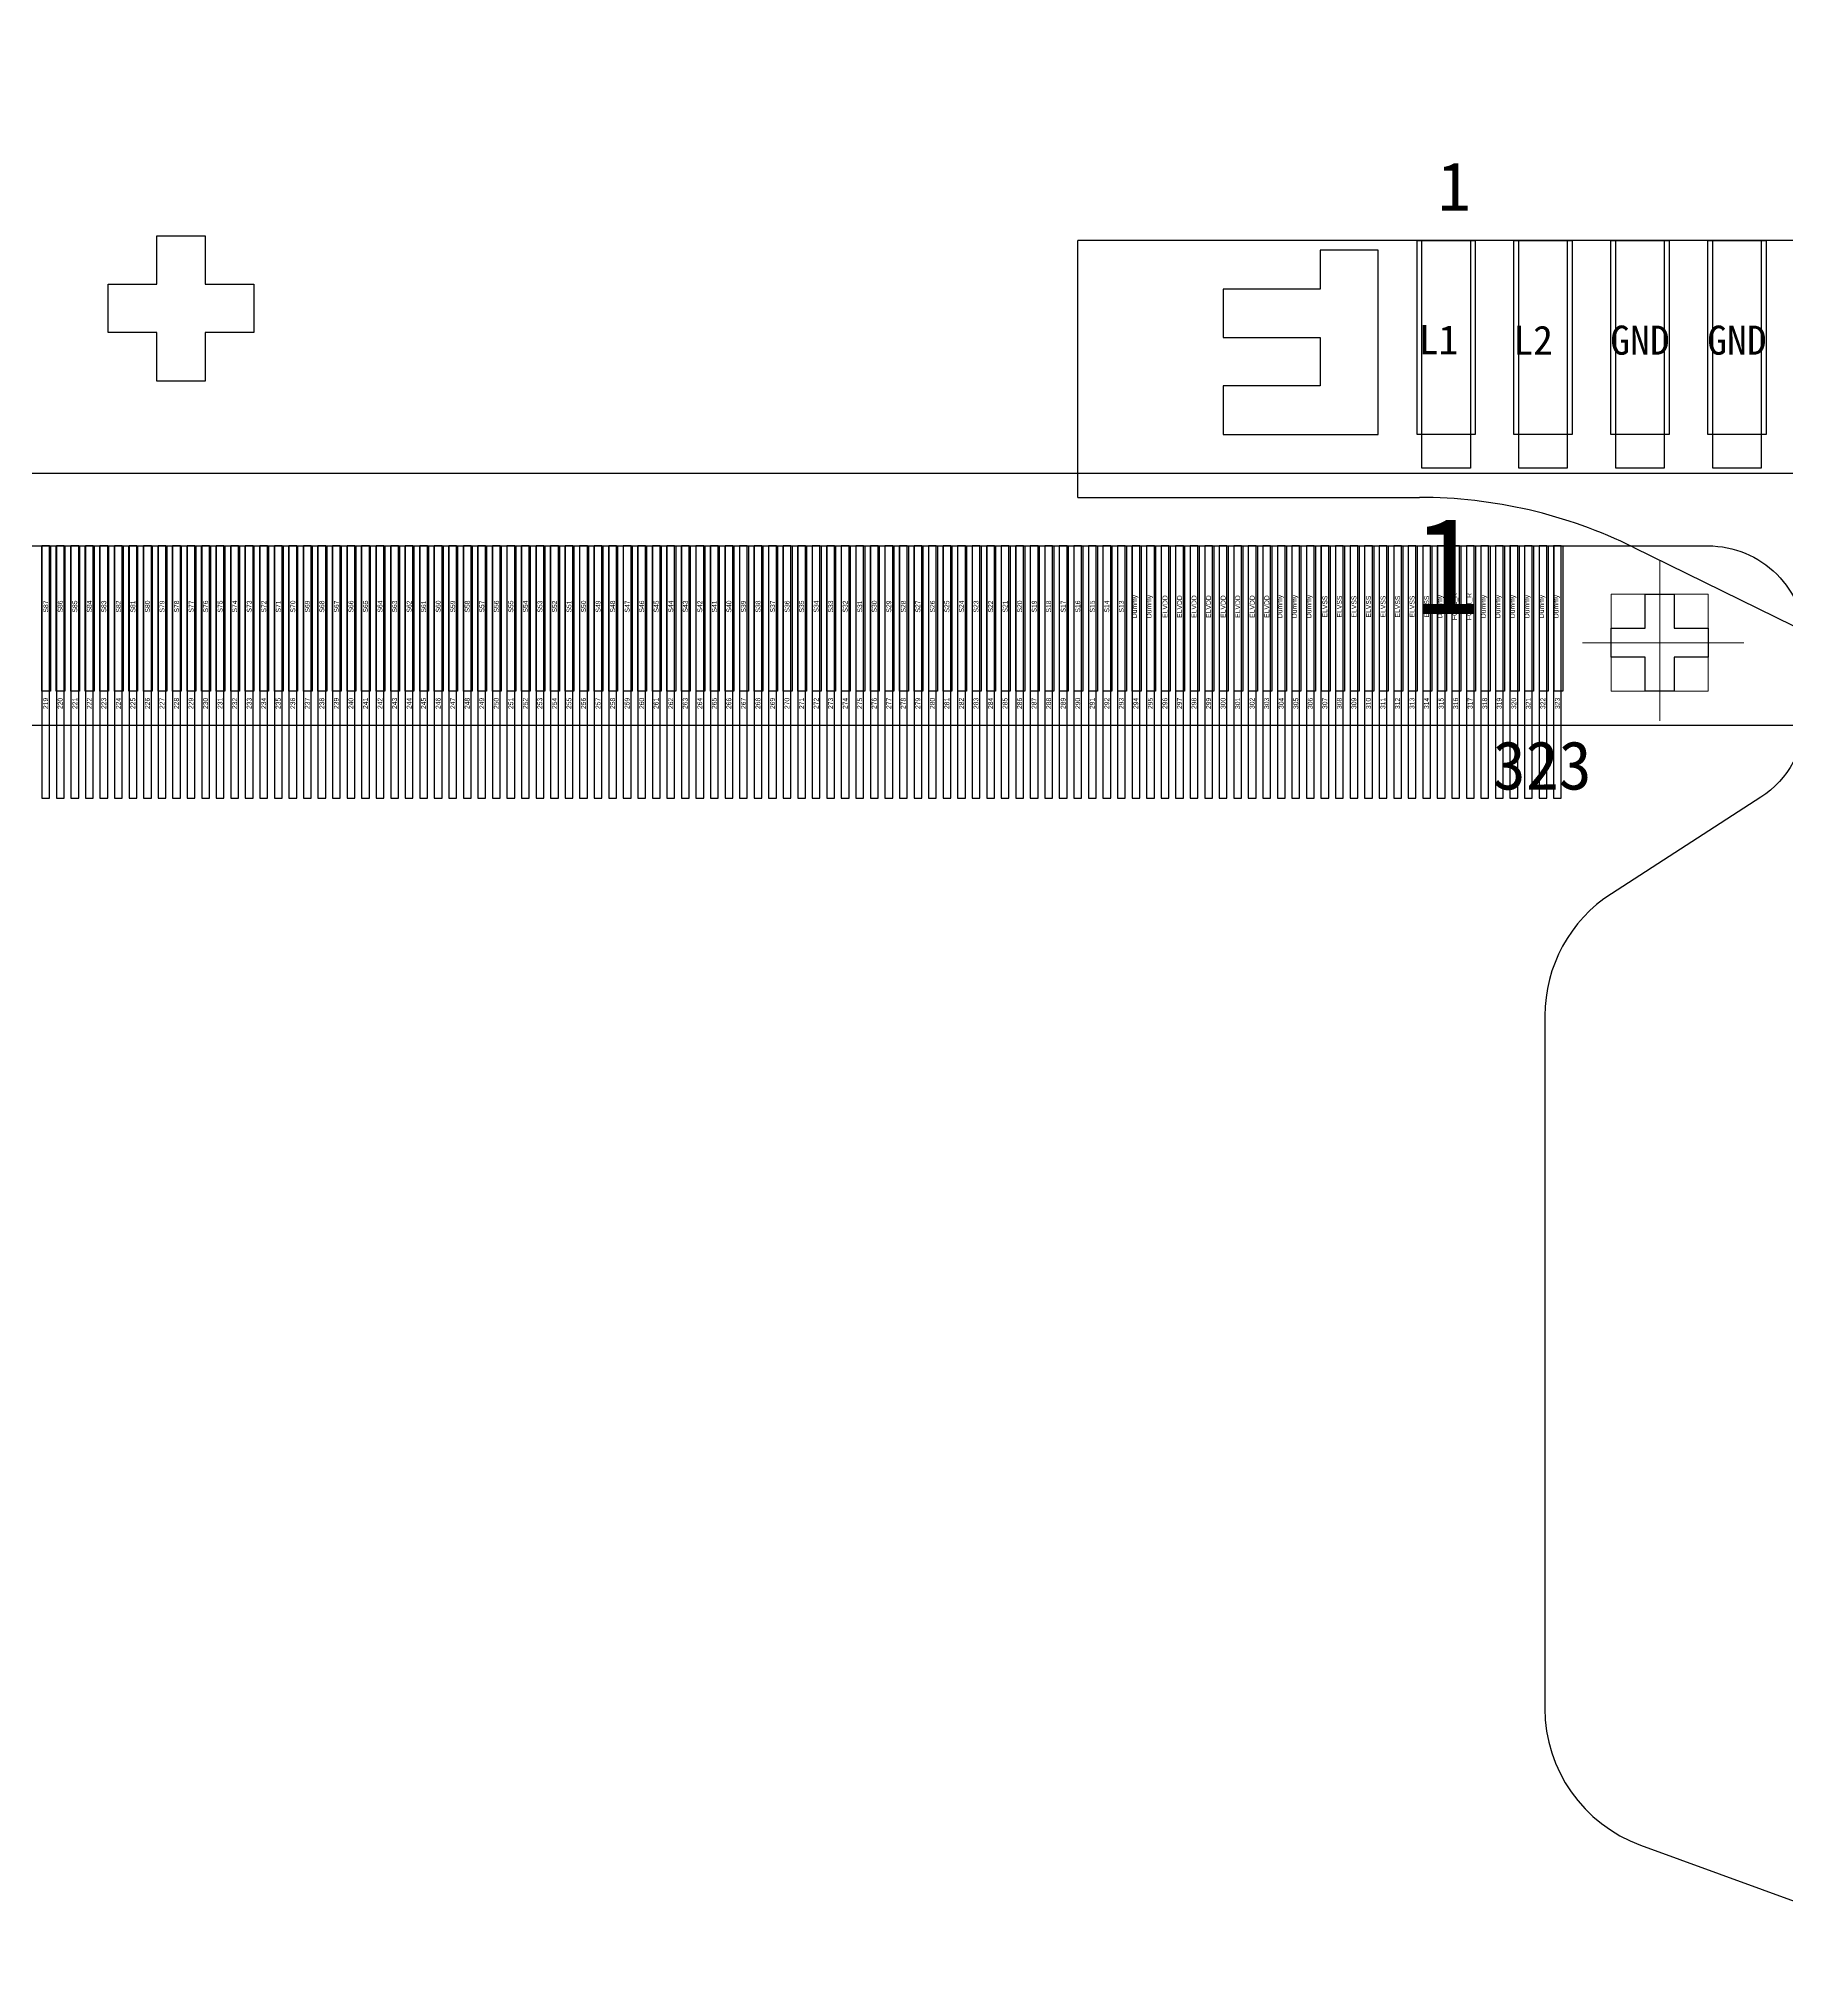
# Model space of a CAD drawing. Header units: inches. Extents: x 1765 to 5217, y -1519 to 441.
# Drawn here: x 3986.774 to 3990.379, y -764.6 to -760.6 of the extents above; entities that cross this region are included whole.
import ezdxf
from ezdxf.enums import TextEntityAlignment as Align

# ---------------------------------------------------------------- set-up
doc = ezdxf.new("R2010")
doc.units = ezdxf.units.IN
doc.header["$MEASUREMENT"] = 0
doc.layers.add('L63', color=5, linetype='Continuous')
doc.layers.add('尺寸标注', color=7, linetype='Continuous', lineweight=0)
doc.styles.add('Arial', font='')
doc.styles.add('MBC_Arial_Font', font='arial.ttf', dxfattribs={"width": 0.8})
doc.styles.get('Arial').set_extended_font_data('SimSun')
doc.dimstyles.new('ISO-25$0', dxfattribs={"dimtxt": 2.5, "dimasz": 1, "dimexe": 1.5, "dimexo": 0.5, "dimgap": 0.2, "dimtad": 1, "dimzin": 9, "dimdsep": 46, "dimtxsty": 'Arial', "dimcen": 0.5, "dimadec": 0, "dimazin": 0, "dimtp": 1.2, "dimtm": 1.2, "dimtfac": 1, "dimtmove": 0, "dimatfit": 3, "dimfxl": 0, "dimtolj": 1, "dimarcsym": 0})

# ---------------------------------------------------------------- blocks, each defined once
blk = doc.blocks.new('mark')
at = {"layer": '尺寸标注', "color": 1}
for p, q in [((3641.1385, 1398.7947), (3641.1385, 1398.4644)), ((3640.9791, 1398.6255), (3641.3121, 1398.6255))]:
    blk.add_line(p, q, dxfattribs=at)
at = {"layer": '尺寸标注', "color": 2}
for points in [[(3641.0385, 1398.7255), (3641.1085, 1398.7255), (3641.1085, 1398.6555), (3641.0385, 1398.6555)], [(3641.1685, 1398.7255), (3641.2385, 1398.7255), (3641.2385, 1398.6555), (3641.1685, 1398.6555)], [(3641.0385, 1398.5955), (3641.1085, 1398.5955), (3641.1085, 1398.5255), (3641.0385, 1398.5255)], [(3641.1685, 1398.5955), (3641.2385, 1398.5955), (3641.2385, 1398.5255), (3641.1685, 1398.5255)]]:
    blk.add_lwpolyline(points, close=True, dxfattribs=at)
blk = doc.blocks.new('CO5300AF-51-1')
blk.add_lwpolyline([(115.6528, 72.0321), (125.9308, 72.0321, -0.414214), (126.1308, 71.8321), (126.1308, 71.6814, -0.254671), (126.0392, 71.5133), (125.7312, 71.3144, 0.254671), (125.5939, 71.0624), (125.5939, 69.633, 0.315299), (125.7913, 69.3511), (126.2044, 69.2007, -0.315299), (126.4018, 68.9188), (126.4018, 65.5115, 0.263643), (126.5476, 65.2541), (127.9395, 64.4204, -0.263643), (128.0368, 64.2488), (128.0368, 62.1548, -0.414214), (127.8368, 61.9548), (113.7468, 61.9548, -0.414214)], format="xyb")
at = {"color": 0}
for points in [[(122.5091, 72.0321), (122.4931, 72.0321), (122.4931, 71.5117), (122.5091, 71.5117)], [(122.5391, 72.0321), (122.5231, 72.0321), (122.5231, 71.5117), (122.5391, 71.5117)], [(122.5691, 72.0321), (122.5531, 72.0321), (122.5531, 71.5117), (122.5691, 71.5117)], [(122.599, 72.0321), (122.583, 72.0321), (122.583, 71.5117), (122.599, 71.5117)], [(122.629, 72.0321), (122.613, 72.0321), (122.613, 71.5117), (122.629, 71.5117)], [(122.659, 72.0321), (122.643, 72.0321), (122.643, 71.5117), (122.659, 71.5117)], [(122.689, 72.0321), (122.673, 72.0321), (122.673, 71.5117), (122.689, 71.5117)], [(122.719, 72.0321), (122.703, 72.0321), (122.703, 71.5117), (122.719, 71.5117)], [(122.749, 72.0321), (122.733, 72.0321), (122.733, 71.5117), (122.749, 71.5117)], [(122.779, 72.0321), (122.763, 72.0321), (122.763, 71.5117), (122.779, 71.5117)], [(122.809, 72.0321), (122.793, 72.0321), (122.793, 71.5117), (122.809, 71.5117)], [(122.8389, 72.0321), (122.8229, 72.0321), (122.8229, 71.5117), (122.8389, 71.5117)], [(122.8689, 72.0321), (122.8529, 72.0321), (122.8529, 71.5117), (122.8689, 71.5117)], [(122.8989, 72.0321), (122.8829, 72.0321), (122.8829, 71.5117), (122.8989, 71.5117)], [(122.9289, 72.0321), (122.9129, 72.0321), (122.9129, 71.5117), (122.9289, 71.5117)], [(122.9589, 72.0321), (122.9429, 72.0321), (122.9429, 71.5117), (122.9589, 71.5117)], [(122.9889, 72.0321), (122.9729, 72.0321), (122.9729, 71.5117), (122.9889, 71.5117)], [(123.0189, 72.0321), (123.0029, 72.0321), (123.0029, 71.5117), (123.0189, 71.5117)], [(123.0489, 72.0321), (123.0329, 72.0321), (123.0329, 71.5117), (123.0489, 71.5117)], [(123.0788, 72.0321), (123.0628, 72.0321), (123.0628, 71.5117), (123.0788, 71.5117)], [(123.1088, 72.0321), (123.0928, 72.0321), (123.0928, 71.5117), (123.1088, 71.5117)], [(123.1388, 72.0321), (123.1228, 72.0321), (123.1228, 71.5117), (123.1388, 71.5117)], [(123.1688, 72.0321), (123.1528, 72.0321), (123.1528, 71.5117), (123.1688, 71.5117)], [(123.1988, 72.0321), (123.1828, 72.0321), (123.1828, 71.5117), (123.1988, 71.5117)], [(123.2288, 72.0321), (123.2128, 72.0321), (123.2128, 71.5117), (123.2288, 71.5117)], [(123.2588, 72.0321), (123.2428, 72.0321), (123.2428, 71.5117), (123.2588, 71.5117)], [(123.2888, 72.0321), (123.2728, 72.0321), (123.2728, 71.5117), (123.2888, 71.5117)], [(123.3188, 72.0321), (123.3028, 72.0321), (123.3028, 71.5117), (123.3188, 71.5117)], [(123.3487, 72.0321), (123.3327, 72.0321), (123.3327, 71.5117), (123.3487, 71.5117)], [(123.3787, 72.0321), (123.3627, 72.0321), (123.3627, 71.5117), (123.3787, 71.5117)], [(123.4087, 72.0321), (123.3927, 72.0321), (123.3927, 71.5117), (123.4087, 71.5117)], [(123.4387, 72.0321), (123.4227, 72.0321), (123.4227, 71.5117), (123.4387, 71.5117)], [(123.4687, 72.0321), (123.4527, 72.0321), (123.4527, 71.5117), (123.4687, 71.5117)], [(123.4987, 72.0321), (123.4827, 72.0321), (123.4827, 71.5117), (123.4987, 71.5117)], [(123.5287, 72.0321), (123.5127, 72.0321), (123.5127, 71.5117), (123.5287, 71.5117)], [(123.5587, 72.0321), (123.5427, 72.0321), (123.5427, 71.5117), (123.5587, 71.5117)], [(123.5886, 72.0321), (123.5726, 72.0321), (123.5726, 71.5117), (123.5886, 71.5117)], [(123.6186, 72.0321), (123.6026, 72.0321), (123.6026, 71.5117), (123.6186, 71.5117)], [(123.6486, 72.0321), (123.6326, 72.0321), (123.6326, 71.5117), (123.6486, 71.5117)], [(123.6786, 72.0321), (123.6626, 72.0321), (123.6626, 71.5117), (123.6786, 71.5117)], [(123.7086, 72.0321), (123.6926, 72.0321), (123.6926, 71.5117), (123.7086, 71.5117)], [(123.7386, 72.0321), (123.7226, 72.0321), (123.7226, 71.5117), (123.7386, 71.5117)], [(123.7686, 72.0321), (123.7526, 72.0321), (123.7526, 71.5117), (123.7686, 71.5117)], [(123.7986, 72.0321), (123.7826, 72.0321), (123.7826, 71.5117), (123.7986, 71.5117)], [(123.8285, 72.0321), (123.8125, 72.0321), (123.8125, 71.5117), (123.8285, 71.5117)], [(123.8585, 72.0321), (123.8425, 72.0321), (123.8425, 71.5117), (123.8585, 71.5117)], [(123.8885, 72.0321), (123.8725, 72.0321), (123.8725, 71.5117), (123.8885, 71.5117)], [(123.9185, 72.0321), (123.9025, 72.0321), (123.9025, 71.5117), (123.9185, 71.5117)], [(123.9485, 72.0321), (123.9325, 72.0321), (123.9325, 71.5117), (123.9485, 71.5117)], [(123.9785, 72.0321), (123.9625, 72.0321), (123.9625, 71.5117), (123.9785, 71.5117)], [(124.0085, 72.0321), (123.9925, 72.0321), (123.9925, 71.5117), (124.0085, 71.5117)], [(124.0385, 72.0321), (124.0225, 72.0321), (124.0225, 71.5117), (124.0385, 71.5117)], [(124.0685, 72.0321), (124.0525, 72.0321), (124.0525, 71.5117), (124.0685, 71.5117)], [(124.0984, 72.0321), (124.0824, 72.0321), (124.0824, 71.5117), (124.0984, 71.5117)], [(124.1284, 72.0321), (124.1124, 72.0321), (124.1124, 71.5117), (124.1284, 71.5117)], [(124.1584, 72.0321), (124.1424, 72.0321), (124.1424, 71.5117), (124.1584, 71.5117)], [(124.1884, 72.0321), (124.1724, 72.0321), (124.1724, 71.5117), (124.1884, 71.5117)], [(124.2184, 72.0321), (124.2024, 72.0321), (124.2024, 71.5117), (124.2184, 71.5117)], [(124.2484, 72.0321), (124.2324, 72.0321), (124.2324, 71.5117), (124.2484, 71.5117)], [(124.2784, 72.0321), (124.2624, 72.0321), (124.2624, 71.5117), (124.2784, 71.5117)], [(124.3084, 72.0321), (124.2924, 72.0321), (124.2924, 71.5117), (124.3084, 71.5117)], [(124.3383, 72.0321), (124.3223, 72.0321), (124.3223, 71.5117), (124.3383, 71.5117)], [(124.3683, 72.0321), (124.3523, 72.0321), (124.3523, 71.5117), (124.3683, 71.5117)], [(124.3983, 72.0321), (124.3823, 72.0321), (124.3823, 71.5117), (124.3983, 71.5117)], [(124.4283, 72.0321), (124.4123, 72.0321), (124.4123, 71.5117), (124.4283, 71.5117)], [(124.4583, 72.0321), (124.4423, 72.0321), (124.4423, 71.5117), (124.4583, 71.5117)], [(124.4883, 72.0321), (124.4723, 72.0321), (124.4723, 71.5117), (124.4883, 71.5117)], [(124.5183, 72.0321), (124.5023, 72.0321), (124.5023, 71.5117), (124.5183, 71.5117)], [(124.5483, 72.0321), (124.5323, 72.0321), (124.5323, 71.5117), (124.5483, 71.5117)], [(124.5782, 72.0321), (124.5622, 72.0321), (124.5622, 71.5117), (124.5782, 71.5117)], [(124.6082, 72.0321), (124.5922, 72.0321), (124.5922, 71.5117), (124.6082, 71.5117)], [(124.6382, 72.0321), (124.6222, 72.0321), (124.6222, 71.5117), (124.6382, 71.5117)], [(124.6682, 72.0321), (124.6522, 72.0321), (124.6522, 71.5117), (124.6682, 71.5117)], [(124.6982, 72.0321), (124.6822, 72.0321), (124.6822, 71.5117), (124.6982, 71.5117)], [(124.7282, 72.0321), (124.7122, 72.0321), (124.7122, 71.5117), (124.7282, 71.5117)], [(124.7582, 72.0321), (124.7422, 72.0321), (124.7422, 71.5117), (124.7582, 71.5117)], [(124.7882, 72.0321), (124.7722, 72.0321), (124.7722, 71.5117), (124.7882, 71.5117)], [(124.8182, 72.0321), (124.8022, 72.0321), (124.8022, 71.5117), (124.8182, 71.5117)], [(124.8481, 72.0321), (124.8321, 72.0321), (124.8321, 71.5117), (124.8481, 71.5117)], [(124.8781, 72.0321), (124.8621, 72.0321), (124.8621, 71.5117), (124.8781, 71.5117)], [(124.9081, 72.0321), (124.8921, 72.0321), (124.8921, 71.5117), (124.9081, 71.5117)], [(124.9381, 72.0321), (124.9221, 72.0321), (124.9221, 71.5117), (124.9381, 71.5117)], [(124.9681, 72.0321), (124.9521, 72.0321), (124.9521, 71.5117), (124.9681, 71.5117)], [(124.9981, 72.0321), (124.9821, 72.0321), (124.9821, 71.5117), (124.9981, 71.5117)], [(125.0281, 72.0321), (125.0121, 72.0321), (125.0121, 71.5117), (125.0281, 71.5117)], [(125.0581, 72.0321), (125.0421, 72.0321), (125.0421, 71.5117), (125.0581, 71.5117)], [(125.088, 72.0321), (125.072, 72.0321), (125.072, 71.5117), (125.088, 71.5117)], [(125.118, 72.0321), (125.102, 72.0321), (125.102, 71.5117), (125.118, 71.5117)], [(125.148, 72.0321), (125.132, 72.0321), (125.132, 71.5117), (125.148, 71.5117)], [(125.178, 72.0321), (125.162, 72.0321), (125.162, 71.5117), (125.178, 71.5117)], [(125.208, 72.0321), (125.192, 72.0321), (125.192, 71.5117), (125.208, 71.5117)], [(125.238, 72.0321), (125.222, 72.0321), (125.222, 71.5117), (125.238, 71.5117)], [(125.268, 72.0321), (125.252, 72.0321), (125.252, 71.5117), (125.268, 71.5117)], [(125.298, 72.0321), (125.282, 72.0321), (125.282, 71.5117), (125.298, 71.5117)], [(125.3279, 72.0321), (125.3119, 72.0321), (125.3119, 71.5117), (125.3279, 71.5117)], [(125.3579, 72.0321), (125.3419, 72.0321), (125.3419, 71.5117), (125.3579, 71.5117)], [(125.3879, 72.0321), (125.3719, 72.0321), (125.3719, 71.5117), (125.3879, 71.5117)], [(125.4179, 72.0321), (125.4019, 72.0321), (125.4019, 71.5117), (125.4179, 71.5117)], [(125.4479, 72.0321), (125.4319, 72.0321), (125.4319, 71.5117), (125.4479, 71.5117)], [(125.4779, 72.0321), (125.4619, 72.0321), (125.4619, 71.5117), (125.4779, 71.5117)], [(125.5079, 72.0321), (125.4919, 72.0321), (125.4919, 71.5117), (125.5079, 71.5117)], [(125.5379, 72.0321), (125.5219, 72.0321), (125.5219, 71.5117), (125.5379, 71.5117)], [(125.5679, 72.0321), (125.5519, 72.0321), (125.5519, 71.5117), (125.5679, 71.5117)], [(125.5978, 72.0321), (125.5818, 72.0321), (125.5818, 71.5117), (125.5978, 71.5117)], [(125.6278, 72.0321), (125.6118, 72.0321), (125.6118, 71.5117), (125.6278, 71.5117)]]:
    blk.add_lwpolyline(points, close=True, dxfattribs=at)
blk.add_lwpolyline([(125.8008, 71.9321), (125.8608, 71.9321), (125.8608, 71.8621), (125.9308, 71.8621), (125.9308, 71.8021), (125.8608, 71.8021), (125.8608, 71.7321), (125.8008, 71.7321), (125.8008, 71.8021), (125.7308, 71.8021), (125.7308, 71.8621), (125.8008, 71.8621)], close=True)
at = {"color": 3, "style": 'MBC_Arial_Font'}
for s, p in [('Dummy', (124.7472, 71.9069)), ('Dummy', (124.7772, 71.9069)), ('ELVDD', (124.8102, 71.9069)), ('ELVDD', (124.8401, 71.9069)), ('ELVDD', (124.8701, 71.9069)), ('ELVDD', (124.9001, 71.9069)), ('ELVDD', (124.9301, 71.9069)), ('ELVDD', (124.9601, 71.9069)), ('ELVDD', (124.9901, 71.9069)), ('ELVDD', (125.0201, 71.9069)), ('Dummy', (125.0471, 71.9069)), ('Dummy', (125.0771, 71.9069)), ('Dummy', (125.1071, 71.9069)), ('ELVSS', (125.14, 71.9069)), ('ELVSS', (125.17, 71.9069)), ('ELVSS', (125.2, 71.9069)), ('ELVSS', (125.23, 71.9069)), ('ELVSS', (125.26, 71.9069)), ('ELVSS', (125.29, 71.9069)), ('ELVSS', (125.3199, 71.9069)), ('ELVSS', (125.3499, 71.9069)), ('Dummy', (125.377, 71.9069)), ('FOG2_R', (125.4073, 71.9069)), ('FOG1_R', (125.4373, 71.9069)), ('Dummy', (125.4669, 71.9069)), ('Dummy', (125.4969, 71.9069)), ('Dummy', (125.5269, 71.9069)), ('Dummy', (125.5569, 71.9069)), ('Dummy', (125.5869, 71.9069)), ('Dummy', (125.6169, 71.9069)), ('S87', (122.5011, 71.9069)), ('S86', (122.5311, 71.9069)), ('S85', (122.5611, 71.9069)), ('S84', (122.591, 71.9069)), ('S83', (122.621, 71.9069)), ('S82', (122.651, 71.9069)), ('S81', (122.681, 71.9069)), ('S80', (122.711, 71.9069)), ('S79', (122.741, 71.9069)), ('S78', (122.771, 71.9069)), ('S77', (122.801, 71.9069)), ('S76', (122.8309, 71.9069)), ('S75', (122.8609, 71.9069)), ('S74', (122.8909, 71.9069)), ('S73', (122.9209, 71.9069)), ('S72', (122.9509, 71.9069)), ('S71', (122.9809, 71.9069)), ('S70', (123.0109, 71.9069)), ('S69', (123.0409, 71.9069)), ('S68', (123.0708, 71.9069)), ('S67', (123.1008, 71.9069)), ('S66', (123.1308, 71.9069)), ('S65', (123.1608, 71.9069)), ('S64', (123.1908, 71.9069)), ('S63', (123.2208, 71.9069)), ('S62', (123.2508, 71.9069)), ('S61', (123.2808, 71.9069)), ('S60', (123.3108, 71.9069)), ('S59', (123.3407, 71.9069)), ('S58', (123.3707, 71.9069)), ('S57', (123.4007, 71.9069)), ('S56', (123.4307, 71.9069)), ('S55', (123.4607, 71.9069)), ('S54', (123.4907, 71.9069)), ('S53', (123.5207, 71.9069)), ('S52', (123.5507, 71.9069)), ('S51', (123.5806, 71.9069)), ('S50', (123.6106, 71.9069)), ('S49', (123.6406, 71.9069)), ('S48', (123.6706, 71.9069)), ('S47', (123.7006, 71.9069)), ('S46', (123.7306, 71.9069)), ('S45', (123.7606, 71.9069)), ('S44', (123.7906, 71.9069)), ('S43', (123.8205, 71.9069)), ('S42', (123.8505, 71.9069)), ('S41', (123.8805, 71.9069)), ('S40', (123.9105, 71.9069)), ('S39', (123.9405, 71.9069)), ('S38', (123.9705, 71.9069)), ('S37', (124.0005, 71.9069)), ('S36', (124.0305, 71.9069)), ('S35', (124.0604, 71.9069)), ('S34', (124.0904, 71.9069)), ('S33', (124.1204, 71.9069)), ('S32', (124.1504, 71.9069)), ('S31', (124.1804, 71.9069)), ('S30', (124.2104, 71.9069)), ('S29', (124.2404, 71.9069)), ('S28', (124.2704, 71.9069)), ('S27', (124.3004, 71.9069)), ('S26', (124.3303, 71.9069)), ('S25', (124.3603, 71.9069)), ('S24', (124.3903, 71.9069)), ('S23', (124.4203, 71.9069)), ('S22', (124.4503, 71.9069)), ('S21', (124.4803, 71.9069)), ('S20', (124.5103, 71.9069)), ('S19', (124.5403, 71.9069)), ('S18', (124.5702, 71.9069)), ('S17', (124.6002, 71.9069)), ('S16', (124.6302, 71.9069)), ('S15', (124.6602, 71.9069)), ('S14', (124.6902, 71.9069)), ('S13', (124.7202, 71.9069)), ('219', (122.5009, 71.707)), ('220', (122.5309, 71.707)), ('221', (122.5611, 71.707)), ('222', (122.5911, 71.707)), ('223', (122.6209, 71.707)), ('224', (122.6511, 71.707)), ('225', (122.6809, 71.707)), ('226', (122.7109, 71.707)), ('227', (122.741, 71.707)), ('228', (122.7708, 71.707)), ('229', (122.8008, 71.707)), ('230', (122.8308, 71.707)), ('231', (122.8608, 71.707)), ('232', (122.8908, 71.707)), ('233', (122.9208, 71.707)), ('234', (122.9508, 71.707)), ('235', (122.9807, 71.707)), ('236', (123.0107, 71.707)), ('237', (123.0407, 71.707)), ('238', (123.0707, 71.707)), ('239', (123.1007, 71.707)), ('240', (123.1307, 71.707)), ('241', (123.1609, 71.707)), ('242', (123.1908, 71.707)), ('243', (123.2207, 71.707)), ('244', (123.2508, 71.707)), ('245', (123.2806, 71.707)), ('246', (123.3106, 71.707)), ('247', (123.3408, 71.707)), ('248', (123.3706, 71.707)), ('249', (123.4006, 71.707)), ('250', (123.4306, 71.707)), ('251', (123.4606, 71.707)), ('252', (123.4906, 71.707)), ('253', (123.5205, 71.707)), ('254', (123.5505, 71.707)), ('255', (123.5805, 71.707)), ('256', (123.6105, 71.707)), ('257', (123.6405, 71.707)), ('258', (123.6705, 71.707)), ('259', (123.7005, 71.707)), ('260', (123.7305, 71.707)), ('261', (123.7604, 71.707)), ('262', (123.7904, 71.707)), ('263', (123.8204, 71.707)), ('264', (123.8504, 71.707)), ('265', (123.8804, 71.707)), ('266', (123.9104, 71.707)), ('267', (123.9404, 71.707)), ('268', (123.9704, 71.707)), ('269', (124.0003, 71.707)), ('270', (124.0303, 71.707)), ('271', (124.0605, 71.707)), ('272', (124.0905, 71.707)), ('273', (124.1203, 71.707)), ('274', (124.1505, 71.707)), ('275', (124.1803, 71.707)), ('276', (124.2103, 71.707)), ('277', (124.2404, 71.707)), ('278', (124.2702, 71.707)), ('279', (124.3002, 71.707)), ('280', (124.3302, 71.707)), ('281', (124.3602, 71.707)), ('282', (124.3902, 71.707)), ('283', (124.4202, 71.707)), ('284', (124.4502, 71.707)), ('285', (124.4802, 71.707)), ('286', (124.5101, 71.707)), ('287', (124.5401, 71.707)), ('288', (124.5701, 71.707)), ('289', (124.6001, 71.707)), ('290', (124.6301, 71.707)), ('291', (124.6601, 71.707)), ('292', (124.6901, 71.707)), ('293', (124.7201, 71.707)), ('294', (124.75, 71.707)), ('295', (124.78, 71.707)), ('296', (124.81, 71.707)), ('297', (124.84, 71.707)), ('298', (124.87, 71.707)), ('299', (124.9, 71.707)), ('300', (124.93, 71.707)), ('301', (124.96, 71.707)), ('302', (124.9899, 71.707)), ('303', (125.0199, 71.707)), ('304', (125.0499, 71.707)), ('305', (125.0799, 71.707)), ('306', (125.1099, 71.707)), ('307', (125.1399, 71.707)), ('308', (125.1699, 71.707)), ('309', (125.1999, 71.707)), ('310', (125.2298, 71.707)), ('311', (125.2598, 71.707)), ('312', (125.2898, 71.707)), ('313', (125.3198, 71.707)), ('314', (125.3498, 71.707)), ('315', (125.3798, 71.707)), ('316', (125.4098, 71.707)), ('317', (125.4398, 71.707)), ('318', (125.4698, 71.707)), ('319', (125.4997, 71.707)), ('320', (125.5297, 71.707)), ('321', (125.5597, 71.707)), ('322', (125.5897, 71.707)), ('323', (125.6197, 71.707))]:
    blk.add_text(s, height=0.01, rotation=90, dxfattribs=at).set_placement(p, align=Align.MIDDLE_CENTER)
blk = doc.blocks.new('GVO2.13+CO5300AF-51')
blk.add_line((538.61766, 149.58901), (561.43445, 149.58901))
blk.add_lwpolyline([(532.63255, 183.78401), (532.63255, 158.06901, 0.4142136), (541.63255, 149.06901), (558.41955, 149.06901, 0.4142136), (567.41955, 158.06901), (567.41955, 183.78401, 0.4142136), (558.99955, 192.20401), (541.05255, 192.20401, 0.4142136)], format="xyb", close=True)
for points in [[(554.16445, 149.66901), (554.48445, 149.66901), (554.48445, 150.04901), (554.36445, 150.04901), (554.36445, 149.96901), (554.16445, 149.96901), (554.16445, 149.86901), (554.36445, 149.86901), (554.36445, 149.76901), (554.16445, 149.76901)], [(554.56445, 150.06901), (554.68445, 150.06901), (554.68445, 149.66901), (554.56445, 149.66901)], [(554.76445, 150.06901), (554.88445, 150.06901), (554.88445, 149.66901), (554.76445, 149.66901)], [(554.96445, 150.06901), (555.08445, 150.06901), (555.08445, 149.66901), (554.96445, 149.66901)], [(555.16445, 150.06901), (555.28445, 150.06901), (555.28445, 149.66901), (555.16445, 149.66901)]]:
    blk.add_lwpolyline(points, close=True)
at = {"color": 2}
for points in [[(551.72705, 149.43901), (551.74505, 149.43901), (551.74505, 149.13901), (551.72705, 149.13901)], [(551.75705, 149.43901), (551.77505, 149.43901), (551.77505, 149.13901), (551.75705, 149.13901)], [(551.78705, 149.43901), (551.80505, 149.43901), (551.80505, 149.13901), (551.78705, 149.13901)], [(551.81705, 149.43901), (551.83505, 149.43901), (551.83505, 149.13901), (551.81705, 149.13901)], [(551.84705, 149.43901), (551.86505, 149.43901), (551.86505, 149.13901), (551.84705, 149.13901)], [(551.87705, 149.43901), (551.89505, 149.43901), (551.89505, 149.13901), (551.87705, 149.13901)], [(551.90705, 149.43901), (551.92505, 149.43901), (551.92505, 149.13901), (551.90705, 149.13901)], [(551.93705, 149.43901), (551.95505, 149.43901), (551.95505, 149.13901), (551.93705, 149.13901)], [(551.96705, 149.43901), (551.98505, 149.43901), (551.98505, 149.13901), (551.96705, 149.13901)], [(551.99705, 149.43901), (552.01505, 149.43901), (552.01505, 149.13901), (551.99705, 149.13901)], [(552.02705, 149.43901), (552.04505, 149.43901), (552.04505, 149.13901), (552.02705, 149.13901)], [(552.05705, 149.43901), (552.07505, 149.43901), (552.07505, 149.13901), (552.05705, 149.13901)], [(552.08705, 149.43901), (552.10505, 149.43901), (552.10505, 149.13901), (552.08705, 149.13901)], [(552.11705, 149.43901), (552.13505, 149.43901), (552.13505, 149.13901), (552.11705, 149.13901)], [(552.14705, 149.43901), (552.16505, 149.43901), (552.16505, 149.13901), (552.14705, 149.13901)], [(552.17705, 149.43901), (552.19505, 149.43901), (552.19505, 149.13901), (552.17705, 149.13901)], [(552.20705, 149.43901), (552.22505, 149.43901), (552.22505, 149.13901), (552.20705, 149.13901)], [(552.23705, 149.43901), (552.25505, 149.43901), (552.25505, 149.13901), (552.23705, 149.13901)], [(552.26705, 149.43901), (552.28505, 149.43901), (552.28505, 149.13901), (552.26705, 149.13901)], [(552.29705, 149.43901), (552.31505, 149.43901), (552.31505, 149.13901), (552.29705, 149.13901)], [(552.32705, 149.43901), (552.34505, 149.43901), (552.34505, 149.13901), (552.32705, 149.13901)], [(552.35705, 149.43901), (552.37505, 149.43901), (552.37505, 149.13901), (552.35705, 149.13901)], [(552.38705, 149.43901), (552.40505, 149.43901), (552.40505, 149.13901), (552.38705, 149.13901)], [(552.41705, 149.43901), (552.43505, 149.43901), (552.43505, 149.13901), (552.41705, 149.13901)], [(552.44705, 149.43901), (552.46505, 149.43901), (552.46505, 149.13901), (552.44705, 149.13901)], [(552.47705, 149.43901), (552.49505, 149.43901), (552.49505, 149.13901), (552.47705, 149.13901)], [(552.50705, 149.43901), (552.52505, 149.43901), (552.52505, 149.13901), (552.50705, 149.13901)], [(552.53705, 149.43901), (552.55505, 149.43901), (552.55505, 149.13901), (552.53705, 149.13901)], [(552.56705, 149.43901), (552.58505, 149.43901), (552.58505, 149.13901), (552.56705, 149.13901)], [(552.59705, 149.43901), (552.61505, 149.43901), (552.61505, 149.13901), (552.59705, 149.13901)], [(552.62705, 149.43901), (552.64505, 149.43901), (552.64505, 149.13901), (552.62705, 149.13901)], [(552.65705, 149.43901), (552.67505, 149.43901), (552.67505, 149.13901), (552.65705, 149.13901)], [(552.68705, 149.43901), (552.70505, 149.43901), (552.70505, 149.13901), (552.68705, 149.13901)], [(552.71705, 149.43901), (552.73505, 149.43901), (552.73505, 149.13901), (552.71705, 149.13901)], [(552.74705, 149.43901), (552.76505, 149.43901), (552.76505, 149.13901), (552.74705, 149.13901)], [(552.77705, 149.43901), (552.79505, 149.43901), (552.79505, 149.13901), (552.77705, 149.13901)], [(552.80705, 149.43901), (552.82505, 149.43901), (552.82505, 149.13901), (552.80705, 149.13901)], [(552.83705, 149.43901), (552.85505, 149.43901), (552.85505, 149.13901), (552.83705, 149.13901)], [(552.86705, 149.43901), (552.88505, 149.43901), (552.88505, 149.13901), (552.86705, 149.13901)], [(552.89705, 149.43901), (552.91505, 149.43901), (552.91505, 149.13901), (552.89705, 149.13901)], [(552.92705, 149.43901), (552.94505, 149.43901), (552.94505, 149.13901), (552.92705, 149.13901)], [(552.95705, 149.43901), (552.97505, 149.43901), (552.97505, 149.13901), (552.95705, 149.13901)], [(552.98705, 149.43901), (553.00505, 149.43901), (553.00505, 149.13901), (552.98705, 149.13901)], [(553.01705, 149.43901), (553.03505, 149.43901), (553.03505, 149.13901), (553.01705, 149.13901)], [(553.04705, 149.43901), (553.06505, 149.43901), (553.06505, 149.13901), (553.04705, 149.13901)], [(553.07705, 149.43901), (553.09505, 149.43901), (553.09505, 149.13901), (553.07705, 149.13901)], [(553.10705, 149.43901), (553.12505, 149.43901), (553.12505, 149.13901), (553.10705, 149.13901)], [(553.13705, 149.43901), (553.15505, 149.43901), (553.15505, 149.13901), (553.13705, 149.13901)], [(553.16705, 149.43901), (553.18505, 149.43901), (553.18505, 149.13901), (553.16705, 149.13901)], [(553.19705, 149.43901), (553.21505, 149.43901), (553.21505, 149.13901), (553.19705, 149.13901)], [(553.22705, 149.43901), (553.24505, 149.43901), (553.24505, 149.13901), (553.22705, 149.13901)], [(553.25705, 149.43901), (553.27505, 149.43901), (553.27505, 149.13901), (553.25705, 149.13901)], [(553.28705, 149.43901), (553.30505, 149.43901), (553.30505, 149.13901), (553.28705, 149.13901)], [(553.31705, 149.43901), (553.33505, 149.43901), (553.33505, 149.13901), (553.31705, 149.13901)], [(553.34705, 149.43901), (553.36505, 149.43901), (553.36505, 149.13901), (553.34705, 149.13901)], [(553.37705, 149.43901), (553.39505, 149.43901), (553.39505, 149.13901), (553.37705, 149.13901)], [(553.40705, 149.43901), (553.42505, 149.43901), (553.42505, 149.13901), (553.40705, 149.13901)], [(553.43705, 149.43901), (553.45505, 149.43901), (553.45505, 149.13901), (553.43705, 149.13901)], [(553.46705, 149.43901), (553.48505, 149.43901), (553.48505, 149.13901), (553.46705, 149.13901)], [(553.49705, 149.43901), (553.51505, 149.43901), (553.51505, 149.13901), (553.49705, 149.13901)], [(553.52705, 149.43901), (553.54505, 149.43901), (553.54505, 149.13901), (553.52705, 149.13901)], [(553.55705, 149.43901), (553.57505, 149.43901), (553.57505, 149.13901), (553.55705, 149.13901)], [(553.58705, 149.43901), (553.60505, 149.43901), (553.60505, 149.13901), (553.58705, 149.13901)], [(553.61705, 149.43901), (553.63505, 149.43901), (553.63505, 149.13901), (553.61705, 149.13901)], [(553.64705, 149.43901), (553.66505, 149.43901), (553.66505, 149.13901), (553.64705, 149.13901)], [(553.67705, 149.43901), (553.69505, 149.43901), (553.69505, 149.13901), (553.67705, 149.13901)], [(553.70705, 149.43901), (553.72505, 149.43901), (553.72505, 149.13901), (553.70705, 149.13901)], [(553.73705, 149.43901), (553.75505, 149.43901), (553.75505, 149.13901), (553.73705, 149.13901)], [(553.76705, 149.43901), (553.78505, 149.43901), (553.78505, 149.13901), (553.76705, 149.13901)], [(553.79705, 149.43901), (553.81505, 149.43901), (553.81505, 149.13901), (553.79705, 149.13901)], [(553.82705, 149.43901), (553.84505, 149.43901), (553.84505, 149.13901), (553.82705, 149.13901)], [(553.85705, 149.43901), (553.87505, 149.43901), (553.87505, 149.13901), (553.85705, 149.13901)], [(553.88705, 149.43901), (553.90505, 149.43901), (553.90505, 149.13901), (553.88705, 149.13901)], [(553.91705, 149.43901), (553.93505, 149.43901), (553.93505, 149.13901), (553.91705, 149.13901)], [(553.94705, 149.43901), (553.96505, 149.43901), (553.96505, 149.13901), (553.94705, 149.13901)], [(553.97705, 149.43901), (553.99505, 149.43901), (553.99505, 149.13901), (553.97705, 149.13901)], [(554.00705, 149.43901), (554.02505, 149.43901), (554.02505, 149.13901), (554.00705, 149.13901)], [(554.03705, 149.43901), (554.05505, 149.43901), (554.05505, 149.13901), (554.03705, 149.13901)], [(554.06705, 149.43901), (554.08505, 149.43901), (554.08505, 149.13901), (554.06705, 149.13901)], [(554.09705, 149.43901), (554.11505, 149.43901), (554.11505, 149.13901), (554.09705, 149.13901)], [(554.12705, 149.43901), (554.14505, 149.43901), (554.14505, 149.13901), (554.12705, 149.13901)], [(554.15705, 149.43901), (554.17505, 149.43901), (554.17505, 149.13901), (554.15705, 149.13901)], [(554.18705, 149.43901), (554.20505, 149.43901), (554.20505, 149.13901), (554.18705, 149.13901)], [(554.21705, 149.43901), (554.23505, 149.43901), (554.23505, 149.13901), (554.21705, 149.13901)], [(554.24705, 149.43901), (554.26505, 149.43901), (554.26505, 149.13901), (554.24705, 149.13901)], [(554.27705, 149.43901), (554.29505, 149.43901), (554.29505, 149.13901), (554.27705, 149.13901)], [(554.30705, 149.43901), (554.32505, 149.43901), (554.32505, 149.13901), (554.30705, 149.13901)], [(554.33705, 149.43901), (554.35505, 149.43901), (554.35505, 149.13901), (554.33705, 149.13901)], [(554.36705, 149.43901), (554.38505, 149.43901), (554.38505, 149.13901), (554.36705, 149.13901)], [(554.39705, 149.43901), (554.41505, 149.43901), (554.41505, 149.13901), (554.39705, 149.13901)], [(554.42705, 149.43901), (554.44505, 149.43901), (554.44505, 149.13901), (554.42705, 149.13901)], [(554.45705, 149.43901), (554.47505, 149.43901), (554.47505, 149.13901), (554.45705, 149.13901)], [(554.48705, 149.43901), (554.50505, 149.43901), (554.50505, 149.13901), (554.48705, 149.13901)], [(554.51705, 149.43901), (554.53505, 149.43901), (554.53505, 149.13901), (554.51705, 149.13901)], [(554.54705, 149.43901), (554.56505, 149.43901), (554.56505, 149.13901), (554.54705, 149.13901)], [(554.57705, 149.43901), (554.59505, 149.43901), (554.59505, 149.13901), (554.57705, 149.13901)], [(554.60705, 149.43901), (554.62505, 149.43901), (554.62505, 149.13901), (554.60705, 149.13901)], [(554.63705, 149.43901), (554.65505, 149.43901), (554.65505, 149.13901), (554.63705, 149.13901)], [(554.66705, 149.43901), (554.68505, 149.43901), (554.68505, 149.13901), (554.66705, 149.13901)]]:
    blk.add_lwpolyline(points, close=True, dxfattribs=at)
at = {"color": 3}
for points in [[(554.69705, 149.43901), (554.71505, 149.43901), (554.71505, 149.13901), (554.69705, 149.13901)], [(554.72705, 149.43901), (554.74505, 149.43901), (554.74505, 149.13901), (554.72705, 149.13901)], [(554.75705, 149.43901), (554.77505, 149.43901), (554.77505, 149.13901), (554.75705, 149.13901)], [(554.78705, 149.43901), (554.80505, 149.43901), (554.80505, 149.13901), (554.78705, 149.13901)], [(554.81705, 149.43901), (554.83505, 149.43901), (554.83505, 149.13901), (554.81705, 149.13901)], [(554.84705, 149.43901), (554.86505, 149.43901), (554.86505, 149.13901), (554.84705, 149.13901)]]:
    blk.add_lwpolyline(points, close=True, dxfattribs=at)
at = {"layer": 'L63', "color": 0}
blk.add_lwpolyline([(552.06445, 150.07901), (552.06445, 149.97901), (552.16445, 149.97901), (552.16445, 149.87901), (552.06445, 149.87901), (552.06445, 149.77901), (551.96445, 149.77901), (551.96445, 149.87901), (551.86445, 149.87901), (551.86445, 149.97901), (551.96445, 149.97901), (551.96445, 150.07901), (551.96805, 150.07901)], close=True, dxfattribs=at)
for name, p in [('CO5300AF-51-1', (429.23429, 77.4069)), ('mark', (-3086.07345, -1249.38647))]:
    blk.add_blockref(name, p)
at = {"char_height": 0.1, "width": 0.1497851, "attachment_point": 1}
for s, insert in [('1', (554.6071, 150.23089)), ('323', (554.72066, 149.03612))]:
    blk.add_mtext(s, dxfattribs=dict(at, insert=insert))
at = {"color": 1, "char_height": 0.06, "width": 0.069825, "attachment_point": 1}
for s, insert in [('{\\fSimSun|b0|i0|c134|p2;L\\fSimSun|b0|i0|c0|p2;1}', (554.56801, 149.89446)), ('{\\fSimSun|b0|i0|c134|p2;L2}', (554.76316, 149.89348)), ('{\\fSimSun|b0|i0|c134|p2;GND}', (554.96316, 149.89348)), ('{\\fSimSun|b0|i0|c134|p2;GND}', (555.16316, 149.89348))]:
    blk.add_mtext(s, dxfattribs=dict(at, insert=insert))
blk = doc.blocks.new('A$C613850C2')
for p, q in [((0.8857, 8.052), (-5.8343, 8.052)), ((-5.8343, 7.522), (-5.8343, 8.052)), ((0.8857, 8.052), (-5.8343, 8.052)), ((-5.8343, 7.522), (-5.8343, 8.052)), ((-5.8343, 7.522), (-5.1296, 7.522)), ((-5.8343, 7.522), (-5.1296, 7.522)), ((-4.6883, 7.4194), (-4.3215, 7.2391))]:
    blk.add_line(p, q)
for points in [[(-5.1243, 8.052), (-5.0243, 8.052), (-5.0243, 7.582), (-5.1243, 7.582)], [(-5.1243, 8.052), (-5.0243, 8.052), (-5.0243, 7.582), (-5.1243, 7.582)], [(-4.9243, 8.052), (-4.8243, 8.052), (-4.8243, 7.582), (-4.9243, 7.582)], [(-4.9243, 8.052), (-4.8243, 8.052), (-4.8243, 7.582), (-4.9243, 7.582)], [(-4.7243, 8.052), (-4.6243, 8.052), (-4.6243, 7.582), (-4.7243, 7.582)], [(-4.7243, 8.052), (-4.6243, 8.052), (-4.6243, 7.582), (-4.7243, 7.582)], [(-4.5243, 8.052), (-4.4243, 8.052), (-4.4243, 7.582), (-4.5243, 7.582)], [(-4.5243, 8.052), (-4.4243, 8.052), (-4.4243, 7.582), (-4.5243, 7.582)]]:
    blk.add_lwpolyline(points, close=True)
blk.add_lwpolyline([(-5.2143, 8.032), (-5.3343, 8.032), (-5.3343, 7.952), (-5.5343, 7.952), (-5.5343, 7.852), (-5.3343, 7.852), (-5.3343, 7.752), (-5.5343, 7.752), (-5.5343, 7.652), (-5.2143, 7.652), (-5.2143, 8.032)])
blk.add_lwpolyline([(-5.2143, 8.032), (-5.3343, 8.032), (-5.3343, 7.952), (-5.5343, 7.952), (-5.5343, 7.852), (-5.3343, 7.852), (-5.3343, 7.752), (-5.5343, 7.752), (-5.5343, 7.652), (-5.2143, 7.652), (-5.2143, 8.032)])
blk.add_arc((-5.1296, 6.522), 1, 63.8167, 90)
at = {"insert": (-5.1396, 7.4812), "char_height": 0.2, "width": 0.299109, "attachment_point": 1}
blk.add_mtext('{\\fSimSun|b0|i0|c134|p2;1}', dxfattribs=at)
blk.add_mtext('{\\fSimSun|b0|i0|c134|p2;1}', dxfattribs=at)
blk = doc.blocks.new('*D126')
at = {"color": 0, "lineweight": -2, "transparency": 16777216}
for p, q in [((3987.7546, -760.193), (4027.3238, -760.193)), ((4025.8238, -770.0687), (4025.8238, -761.193)), ((3997.8299, -771.0687), (4027.3238, -771.0687))]:
    blk.add_line(p, q, dxfattribs=at)
at = {"color": 0, "transparency": 16777216}
for points in [[(4025.6571, -761.193), (4025.9905, -761.193), (4025.8238, -760.193)], [(4025.6571, -770.0687), (4025.9905, -770.0687), (4025.8238, -771.0687)]]:
    blk.add_solid(points, dxfattribs=at)
at = {"layer": 'Defpoints', "color": 0, "transparency": 16777216}
for p in [(3987.2546, -760.193), (4025.8238, -760.193), (3997.3299, -771.0687)]:
    blk.add_point(p, dxfattribs=at)
at = {"color": 0, "transparency": 16777216, "insert": (4024.3738, -765.6309), "char_height": 2.5, "attachment_point": 5, "rotation": 90, "style": 'Arial'}
blk.add_mtext('\\A1;10.88', dxfattribs=at)

msp = doc.modelspace()

# ---------------------------------------------------------------- block references
at = {"color": 2}
msp.add_blockref('GVO2.13+CO5300AF-51', (3435.0526, -911.0857), dxfattribs=at)
msp.add_blockref('A$C613850C2', (3994.7514, -769.0687))

# ---------------------------------------------------------------- dimensions: what is measured, and where the dimension line sits
dim = msp.add_linear_dim(base=(4025.8238, -760.193), p1=(3997.3299, -771.0687), p2=(3987.2546, -760.193), angle=90, dimstyle='ISO-25$0', override={"dimfxl": 1.25})
dim.commit()
dim.dimension.update_dxf_attribs({"geometry": '*D126', "text_midpoint": (4024.3738, -765.6309)})

doc.saveas('drawing.dxf')
